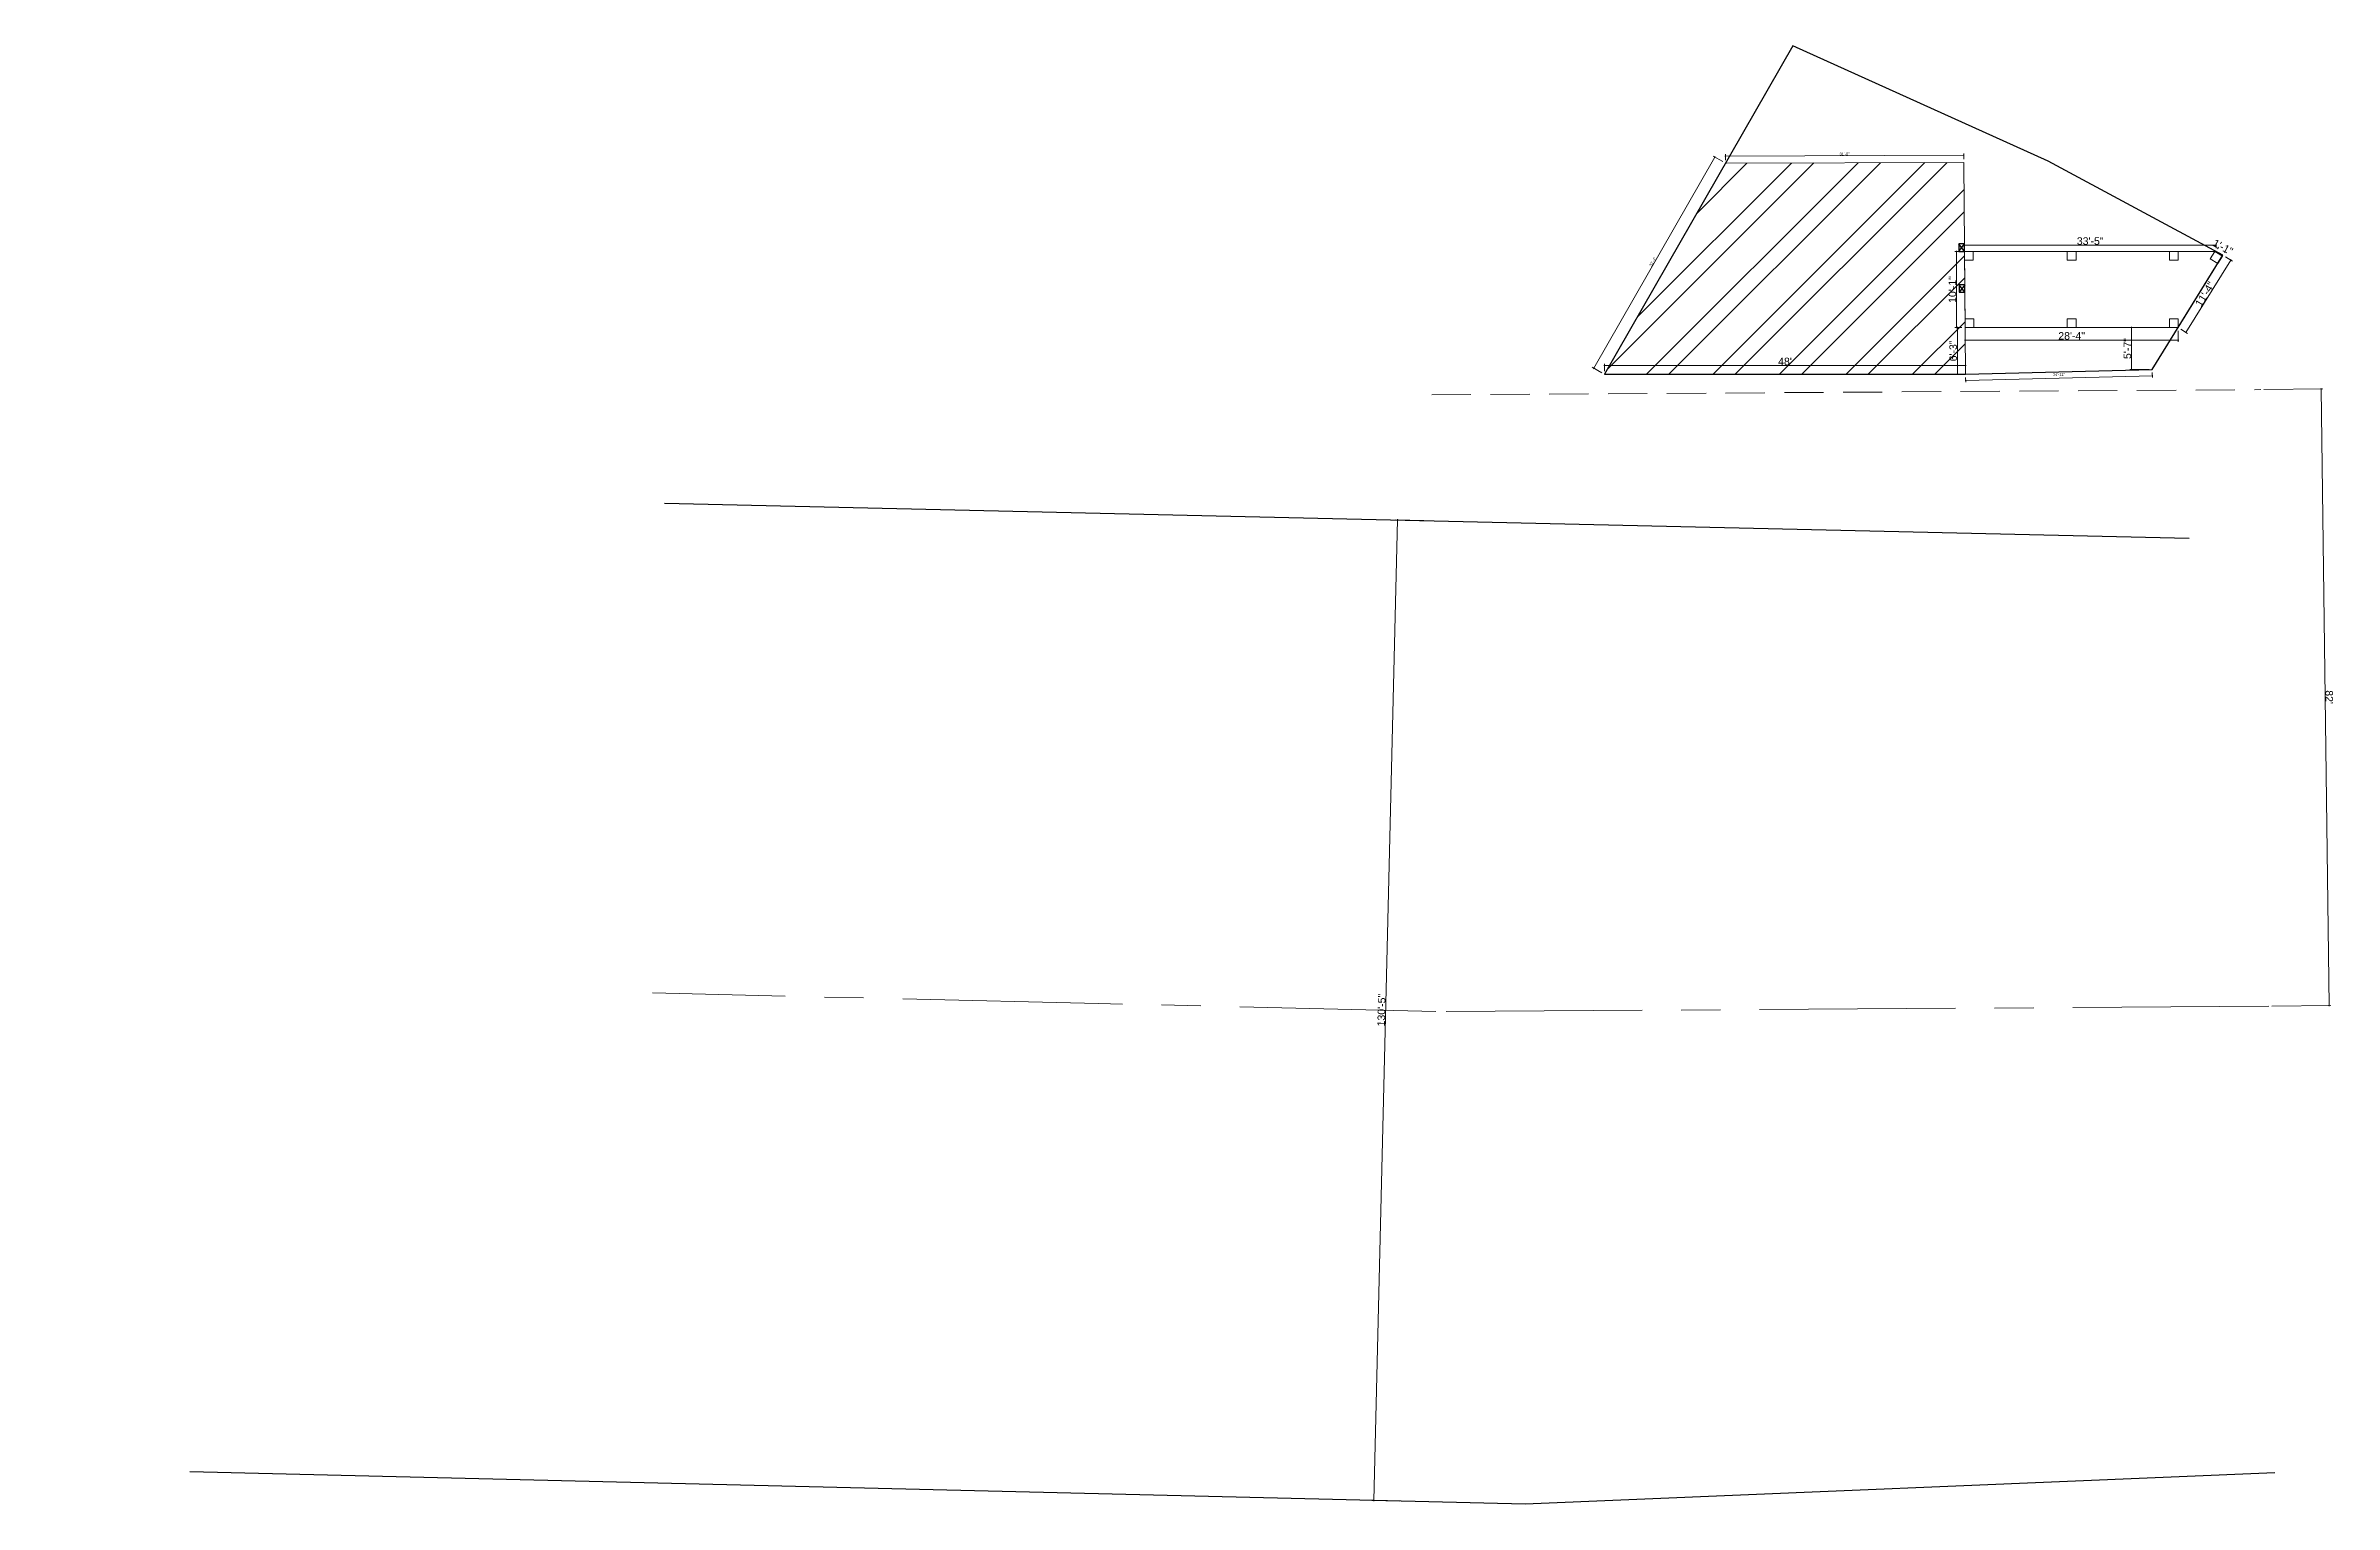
# Model space of a CAD drawing. Header units: inches. Extents: x 2 to 197762, y -33236 to 9.
# Drawn here: x 89455 to 93106, y -18511 to -16184 of the extents above; entities that cross this region are included whole.
import ezdxf

# ---------------------------------------------------------------- set-up
doc = ezdxf.new("R2010")
doc.units = ezdxf.units.IN
doc.header["$LTSCALE"] = 5
doc.header["$MEASUREMENT"] = 0
doc.linetypes.add('CENTER', pattern=[2, 1.25, -0.25, 0.25, -0.25])
doc.linetypes.add('DASHED2', pattern=[0.375, 0.25, -0.125])
doc.layers.add('A-WALL', color=7, linetype='Continuous', lineweight=9)
doc.layers.add('dim line', color=7, linetype='Continuous', lineweight=15, true_color=0xfab2b2)
doc.layers.add('WALL', color=7, linetype='Continuous')
doc.styles.get("Standard").update_dxf_attribs({"font": 'arial.ttf'})
doc.dimstyles.new('Standard$0', dxfattribs={"dimtxt": 6, "dimasz": 4, "dimexe": 3, "dimexo": 6, "dimgap": 3, "dimtad": 1, "dimdec": 1, "dimzin": 0, "dimdsep": 46, "dimlunit": 4, "dimtxsty": 'Standard', "dimcen": 0.09, "dimclrd": 6, "dimclre": 6, "dimclrt": 7, "dimadec": 0, "dimazin": 0, "dimtfac": 1, "dimtdec": 1, "dimtix": 1, "dimtofl": 0, "dimtmove": 1, "dimatfit": 3, "dimfxl": 1, "dimtolj": 1, "dimtzin": 0, "dimlwd": 18, "dimlwe": 18, "dimarcsym": 0})

# ---------------------------------------------------------------- blocks, each defined once
blk = doc.blocks.new('oblique')
at = {"color": 0, "lineweight": -2}
blk.add_line((0.25, 0.25), (-0.25, -0.25), dxfattribs=at)
at = {"layer": 'dim line', "lineweight": 9}
for p, q in [((-0.4375, 0), (0.4375, 0)), ((0, 0.4375), (0, -0.4375))]:
    blk.add_line(p, q, dxfattribs=at)
blk = doc.blocks.new('*D612')
at = {"layer": 'A-WALL', "color": 47, "lineweight": 0, "ltscale": 5, "transparency": 16777216}
for p, q in [((92994.3, -16732.7), (93088.4, -16731.5)), ((93007.1, -17716.7), (93101.2, -17715.5))]:
    blk.add_line(p, q, dxfattribs=at)
at = {"layer": 'A-WALL', "color": 33, "lineweight": 0, "ltscale": 5, "transparency": 16777216}
blk.add_line((93098.2, -17715.5), (93085.4, -16731.6), dxfattribs=at)
at = {"layer": 'Defpoints', "color": 0, "ltscale": 5, "transparency": 16777216}
for p in [(92989.3, -16732.8), (93085.4, -16731.6), (93002.1, -17716.7)]:
    blk.add_point(p, dxfattribs=at)
at = {"layer": 'A-WALL', "color": 33, "lineweight": 0, "ltscale": 5, "transparency": 16777216, "xscale": 2, "yscale": 2, "zscale": 2}
for p, rotation in [((93085.4, -16731.6), 90.74460548046723), ((93098.2, -17715.5), 270.7446054804672)]:
    blk.add_blockref('oblique', p, dxfattribs=dict(at, rotation=rotation))
at = {"layer": 'A-WALL', "color": 7, "ltscale": 5, "transparency": 16777216, "insert": (93098.4, -17223.4), "char_height": 12, "attachment_point": 5, "rotation": 270.7446}
blk.add_mtext("\\A1;82'", dxfattribs=at)
blk = doc.blocks.new('_OBLIQUE')
at = {"color": 0, "linetype": 'ByBlock'}
blk.add_line((-0.5, -0.5), (0.5, 0.5), dxfattribs=at)
blk = doc.blocks.new('C1a')
at = {"color": 1, "ltscale": 5}
for p, q in [((18657.7, 4625.8), (18648.7, 4625.8)), ((18648.7, 4625.8), (18648.8, 4613.8)), ((18648.8, 4613.8), (18657.8, 4613.8)), ((18657.8, 4613.8), (18657.7, 4625.8))]:
    blk.add_line(p, q, dxfattribs=at)
blk = doc.blocks.new('*D614')
at = {"layer": 'A-WALL', "color": 47, "lineweight": 0, "ltscale": 5, "transparency": 16777216}
for p, q in [((92135.1, -16366.5), (92135.1, -16357.1)), ((92515.3, -16365.3), (92515.2, -16355.9))]:
    blk.add_line(p, q, dxfattribs=at)
at = {"layer": 'A-WALL', "color": 33, "lineweight": 0, "ltscale": 5, "transparency": 16777216}
blk.add_line((92515.2, -16358.9), (92135.1, -16360.1), dxfattribs=at)
at = {"layer": 'Defpoints', "color": 0, "ltscale": 5, "transparency": 16777216}
for p in [(92135.1, -16360.1), (92135.2, -16371.5, -58.2), (92515.3, -16370.3, -58.2)]:
    blk.add_point(p, dxfattribs=at)
at = {"layer": 'A-WALL', "color": 33, "lineweight": 0, "ltscale": 5, "transparency": 16777216, "xscale": 2, "yscale": 2, "zscale": 2}
for p, rotation in [((92135.1, -16360.1), 180.1788482173342), ((92515.2, -16358.9), 0.1788482173342576)]:
    blk.add_blockref('oblique', p, dxfattribs=dict(at, rotation=rotation))
at = {"layer": 'A-WALL', "color": 7, "ltscale": 5, "transparency": 16777216, "insert": (92325.2, -16356.7), "char_height": 4.5, "attachment_point": 5, "rotation": 0.1788}
blk.add_mtext('\\A1;31\'-8"', dxfattribs=at)
blk = doc.blocks.new('*D615')
at = {"layer": 'A-WALL', "color": 33, "lineweight": 0, "ltscale": 5, "transparency": 16777216}
blk.add_line((92118.2, -16361.8), (91925.2, -16698.6), dxfattribs=at)
at = {"layer": 'A-WALL', "color": 47, "lineweight": 0, "ltscale": 5, "transparency": 16777216}
for p, q in [((92130.8, -16369), (92115.6, -16360.3)), ((91937.8, -16705.8), (91922.5, -16697.1))]:
    blk.add_line(p, q, dxfattribs=at)
at = {"layer": 'Defpoints', "color": 0, "ltscale": 5, "transparency": 16777216}
for p in [(92135.2, -16371.5, -58.2), (91925.2, -16698.6), (91942.1, -16708.3, -58.2)]:
    blk.add_point(p, dxfattribs=at)
at = {"layer": 'A-WALL', "color": 33, "lineweight": 0, "ltscale": 5, "transparency": 16777216, "xscale": 2, "yscale": 2, "zscale": 2}
for p, rotation in [((92118.2, -16361.8), 60.18268386594869), ((91925.2, -16698.6), 240.1826838659487)]:
    blk.add_blockref('oblique', p, dxfattribs=dict(at, rotation=rotation))
at = {"layer": 'A-WALL', "color": 7, "ltscale": 5, "transparency": 16777216, "insert": (92019.2, -16528.8), "char_height": 4.5, "attachment_point": 5, "rotation": 60.1827}
blk.add_mtext('\\A1;32\'-4"', dxfattribs=at)
blk = doc.blocks.new('*D617')
at = {"layer": 'A-WALL', "color": 47, "lineweight": 0, "ltscale": 5, "transparency": 16777216}
for p, q in [((91942.1, -16703.3), (91942.1, -16691.5)), ((92518.1, -16703.3), (92518.1, -16691.5))]:
    blk.add_line(p, q, dxfattribs=at)
at = {"layer": 'A-WALL', "color": 33, "lineweight": 0, "ltscale": 5, "transparency": 16777216}
blk.add_line((91942.1, -16694.5), (92518.1, -16694.5), dxfattribs=at)
at = {"layer": 'Defpoints', "color": 0, "ltscale": 5, "transparency": 16777216}
for p in [(91942.1, -16708.3, -58.2), (92518.1, -16694.5), (92518.1, -16708.3, -58.2)]:
    blk.add_point(p, dxfattribs=at)
at = {"layer": 'A-WALL', "color": 33, "lineweight": 0, "ltscale": 5, "transparency": 16777216, "xscale": 2, "yscale": 2, "zscale": 2, "rotation": 180}
blk.add_blockref('oblique', (91942.1, -16694.5), dxfattribs=at)
at = {"layer": 'A-WALL', "color": 33, "lineweight": 0, "ltscale": 5, "transparency": 16777216, "xscale": 2, "yscale": 2, "zscale": 2}
blk.add_blockref('oblique', (92518.1, -16694.5), dxfattribs=at)
at = {"layer": 'A-WALL', "color": 7, "ltscale": 5, "transparency": 16777216, "insert": (92230.1, -16687.9), "char_height": 12, "attachment_point": 5}
blk.add_mtext("\\A1;48'", dxfattribs=at)
blk = doc.blocks.new('*D613')
at = {"layer": 'A-WALL', "color": 47, "lineweight": 0, "ltscale": 5, "transparency": 16777216}
for p, q in [((92518.3, -16713.3), (92518.5, -16721.1)), ((92816.1, -16705.7), (92816.3, -16713.5))]:
    blk.add_line(p, q, dxfattribs=at)
at = {"layer": 'A-WALL', "color": 33, "lineweight": 0, "ltscale": 5, "transparency": 16777216}
blk.add_line((92518.4, -16718.1), (92816.3, -16710.5), dxfattribs=at)
at = {"layer": 'Defpoints', "color": 0, "ltscale": 5, "transparency": 16777216}
for p in [(92518.1, -16708.3, -58.2), (92816, -16700.7, -58.2), (92816.3, -16710.5)]:
    blk.add_point(p, dxfattribs=at)
at = {"layer": 'A-WALL', "color": 33, "lineweight": 0, "ltscale": 5, "transparency": 16777216, "xscale": 2, "yscale": 2, "zscale": 2}
for p, rotation in [((92518.4, -16718.1), 181.4609483812761), ((92816.3, -16710.5), 1.460948381276098)]:
    blk.add_blockref('oblique', p, dxfattribs=dict(at, rotation=rotation))
at = {"layer": 'A-WALL', "color": 7, "ltscale": 5, "transparency": 16777216, "insert": (92667.2, -16708.8), "char_height": 4.5, "attachment_point": 5, "rotation": 1.4609}
blk.add_mtext('\\A1;24\'-11"', dxfattribs=at)
blk = doc.blocks.new('*D618')
at = {"layer": 'A-WALL', "color": 47, "lineweight": 0, "ltscale": 5, "transparency": 16777216}
for p, q in [((92511.5, -16512.3), (92501, -16512.3)), ((92512.5, -16633.7), (92501, -16633.7))]:
    blk.add_line(p, q, dxfattribs=at)
at = {"layer": 'A-WALL', "color": 33, "lineweight": 0, "ltscale": 5, "transparency": 16777216}
blk.add_line((92504, -16512.3), (92504, -16633.7), dxfattribs=at)
at = {"layer": 'Defpoints', "color": 0, "ltscale": 5, "transparency": 16777216}
for p in [(92516.5, -16512.3), (92504, -16633.7), (92517.5, -16633.7)]:
    blk.add_point(p, dxfattribs=at)
at = {"layer": 'A-WALL', "color": 33, "lineweight": 0, "ltscale": 5, "transparency": 16777216, "xscale": 2, "yscale": 2, "zscale": 2}
for p, rotation in [((92504, -16512.3), 90), ((92504, -16633.7), 270)]:
    blk.add_blockref('oblique', p, dxfattribs=dict(at, rotation=rotation))
at = {"layer": 'A-WALL', "color": 7, "ltscale": 5, "transparency": 16777216, "insert": (92497.3, -16573), "char_height": 12, "attachment_point": 5, "rotation": 90}
blk.add_mtext('\\A1;10\'-1"', dxfattribs=at)
blk = doc.blocks.new('*D616')
at = {"layer": 'A-WALL', "color": 47, "lineweight": 0, "ltscale": 5, "transparency": 16777216}
for p, q in [((92512.5, -16633.7), (92502.2, -16633.7)), ((92513.1, -16708.3), (92502.2, -16708.3))]:
    blk.add_line(p, q, dxfattribs=at)
at = {"layer": 'A-WALL', "color": 33, "lineweight": 0, "ltscale": 5, "transparency": 16777216}
blk.add_line((92505.2, -16633.7), (92505.2, -16708.3), dxfattribs=at)
at = {"layer": 'Defpoints', "color": 0, "ltscale": 5, "transparency": 16777216}
for p in [(92517.5, -16633.7), (92505.2, -16708.3), (92518.1, -16708.3, -58.2)]:
    blk.add_point(p, dxfattribs=at)
at = {"layer": 'A-WALL', "color": 33, "lineweight": 0, "ltscale": 5, "transparency": 16777216, "xscale": 2, "yscale": 2, "zscale": 2}
for p, rotation in [((92505.2, -16633.7), 90), ((92505.2, -16708.3), 270)]:
    blk.add_blockref('oblique', p, dxfattribs=dict(at, rotation=rotation))
at = {"layer": 'A-WALL', "color": 7, "ltscale": 5, "transparency": 16777216, "insert": (92498.5, -16671), "char_height": 12, "attachment_point": 5, "rotation": 90}
blk.add_mtext('\\A1;6\'-3"', dxfattribs=at)
blk = doc.blocks.new('*D621')
at = {"layer": 'A-WALL', "color": 47, "lineweight": 0, "ltscale": 5, "transparency": 16777216}
for p, q in [((92517.5, -16638.7), (92517.5, -16656.7)), ((92857.4, -16638.7), (92857.4, -16656.7))]:
    blk.add_line(p, q, dxfattribs=at)
at = {"layer": 'A-WALL', "color": 33, "lineweight": 0, "ltscale": 5, "transparency": 16777216}
blk.add_line((92517.5, -16653.7), (92857.4, -16653.7), dxfattribs=at)
at = {"layer": 'Defpoints', "color": 0, "ltscale": 5, "transparency": 16777216}
for p in [(92517.5, -16633.7), (92857.4, -16633.7), (92857.4, -16653.7)]:
    blk.add_point(p, dxfattribs=at)
at = {"layer": 'A-WALL', "color": 33, "lineweight": 0, "ltscale": 5, "transparency": 16777216, "xscale": 2, "yscale": 2, "zscale": 2, "rotation": 180}
blk.add_blockref('oblique', (92517.5, -16653.7), dxfattribs=at)
at = {"layer": 'A-WALL', "color": 33, "lineweight": 0, "ltscale": 5, "transparency": 16777216, "xscale": 2, "yscale": 2, "zscale": 2}
blk.add_blockref('oblique', (92857.4, -16653.7), dxfattribs=at)
at = {"layer": 'A-WALL', "color": 7, "ltscale": 5, "transparency": 16777216, "insert": (92687.5, -16647.1), "char_height": 12, "attachment_point": 5}
blk.add_mtext('\\A1;28\'-4"', dxfattribs=at)
blk = doc.blocks.new('*D622')
at = {"layer": 'A-WALL', "color": 47, "lineweight": 0, "ltscale": 5, "transparency": 16777216}
for p, q in [((92516.5, -16507.3), (92516.5, -16499.5)), ((92917.8, -16507.3), (92917.8, -16499.5))]:
    blk.add_line(p, q, dxfattribs=at)
at = {"layer": 'A-WALL', "color": 33, "lineweight": 0, "ltscale": 5, "transparency": 16777216}
blk.add_line((92917.8, -16502.5), (92516.5, -16502.5), dxfattribs=at)
at = {"layer": 'Defpoints', "color": 0, "ltscale": 5, "transparency": 16777216}
for p in [(92516.5, -16502.5), (92516.5, -16512.3), (92917.8, -16512.3)]:
    blk.add_point(p, dxfattribs=at)
at = {"layer": 'A-WALL', "color": 33, "lineweight": 0, "ltscale": 5, "transparency": 16777216, "xscale": 2, "yscale": 2, "zscale": 2, "rotation": 180}
blk.add_blockref('oblique', (92516.5, -16502.5), dxfattribs=at)
at = {"layer": 'A-WALL', "color": 33, "lineweight": 0, "ltscale": 5, "transparency": 16777216, "xscale": 2, "yscale": 2, "zscale": 2}
blk.add_blockref('oblique', (92917.8, -16502.5), dxfattribs=at)
at = {"layer": 'A-WALL', "color": 7, "ltscale": 5, "transparency": 16777216, "insert": (92717.1, -16495.8), "char_height": 12, "attachment_point": 5}
blk.add_mtext('\\A1;33\'-5"', dxfattribs=at)
blk = doc.blocks.new('*D623')
at = {"layer": 'A-WALL', "color": 33, "lineweight": 0, "ltscale": 5, "transparency": 16777216}
blk.add_line((92869.9, -16641.5), (92941.3, -16526), dxfattribs=at)
at = {"layer": 'A-WALL', "color": 47, "lineweight": 0, "ltscale": 5, "transparency": 16777216}
for p, q in [((92933.1, -16520.9), (92943.9, -16527.6)), ((92861.7, -16636.4), (92872.5, -16643))]:
    blk.add_line(p, q, dxfattribs=at)
at = {"layer": 'Defpoints', "color": 0, "ltscale": 5, "transparency": 16777216}
for p in [(92928.8, -16518.3), (92941.3, -16526), (92857.4, -16633.7)]:
    blk.add_point(p, dxfattribs=at)
at = {"layer": 'A-WALL', "color": 33, "lineweight": 0, "ltscale": 5, "transparency": 16777216, "xscale": 2, "yscale": 2, "zscale": 2}
for p, rotation in [((92941.3, -16526), 58.26914386353454), ((92869.9, -16641.5), 238.2691438635345)]:
    blk.add_blockref('oblique', p, dxfattribs=dict(at, rotation=rotation))
at = {"layer": 'A-WALL', "color": 7, "ltscale": 5, "transparency": 16777216, "insert": (92900.1, -16580.3), "char_height": 12, "attachment_point": 5, "rotation": 58.2691}
blk.add_mtext('\\A1;11\'-4"', dxfattribs=at)
blk = doc.blocks.new('*D624')
at = {"layer": 'A-WALL', "color": 47, "lineweight": 0, "ltscale": 5, "transparency": 16777216}
for p, q in [((92920.2, -16507.9), (92921.6, -16505.3)), ((92931.2, -16513.9), (92932.6, -16511.2))]:
    blk.add_line(p, q, dxfattribs=at)
at = {"layer": 'Defpoints', "color": 0, "ltscale": 5, "transparency": 16777216}
for p in [(92917.8, -16512.3), (92920.2, -16507.9), (92928.8, -16518.3)]:
    blk.add_point(p, dxfattribs=at)
at = {"layer": 'A-WALL', "color": 7, "ltscale": 5, "transparency": 16777216, "insert": (92928.8, -16505.2), "char_height": 12, "attachment_point": 5, "rotation": 331.7445}
blk.add_mtext('\\A1;1\'-1"', dxfattribs=at)
blk = doc.blocks.new('*D625')
at = {"layer": 'A-WALL', "color": 33, "lineweight": 0, "ltscale": 5, "transparency": 16777216}
blk.add_line((92783.1, -16700.7), (92783.1, -16633.7), dxfattribs=at)
at = {"layer": 'A-WALL', "color": 47, "lineweight": 0, "ltscale": 5, "transparency": 16777216}
for p, q in [((92788.1, -16633.7), (92786.1, -16633.7)), ((92811, -16700.7), (92780.1, -16700.7))]:
    blk.add_line(p, q, dxfattribs=at)
at = {"layer": 'Defpoints', "color": 0, "ltscale": 5, "transparency": 16777216}
for p in [(92783.1, -16633.7), (92783.1, -16633.7), (92816, -16700.7, -58.2)]:
    blk.add_point(p, dxfattribs=at)
at = {"layer": 'A-WALL', "color": 33, "lineweight": 0, "ltscale": 5, "transparency": 16777216, "xscale": 2, "yscale": 2, "zscale": 2}
for p, rotation in [((92783.1, -16633.7), 90), ((92783.1, -16700.7), 270)]:
    blk.add_blockref('oblique', p, dxfattribs=dict(at, rotation=rotation))
at = {"layer": 'A-WALL', "color": 7, "ltscale": 5, "transparency": 16777216, "insert": (92776.4, -16667.2), "char_height": 12, "attachment_point": 5, "rotation": 90}
blk.add_mtext('\\A1;5\'-7"', dxfattribs=at)
blk = doc.blocks.new('*D643')
at = {"layer": 'A-WALL', "color": 33, "lineweight": 0, "ltscale": 5, "transparency": 16777216}
blk.add_line((91612.1, -16940.6), (91574, -18505.3), dxfattribs=at)
at = {"layer": 'A-WALL', "color": 47, "lineweight": 0, "ltscale": 5, "transparency": 16777216}
for p, q in [((91653.7, -16941.6), (91609.1, -16940.6)), ((91615.6, -18506.3), (91571, -18505.3))]:
    blk.add_line(p, q, dxfattribs=at)
at = {"layer": 'Defpoints', "color": 0, "ltscale": 5, "transparency": 16777216}
for p in [(91658.7, -16941.8, -31.1), (91574, -18505.3), (91620.6, -18506.5, 1.5)]:
    blk.add_point(p, dxfattribs=at)
at = {"layer": 'A-WALL', "color": 33, "lineweight": 0, "ltscale": 5, "transparency": 16777216, "xscale": 2, "yscale": 2, "zscale": 2}
for p, rotation in [((91612.1, -16940.6), 88.60717368131036), ((91574, -18505.3), 268.6071736813104)]:
    blk.add_blockref('oblique', p, dxfattribs=dict(at, rotation=rotation))
at = {"layer": 'A-WALL', "color": 7, "ltscale": 5, "transparency": 16777216, "insert": (91586.4, -17722.8), "char_height": 12, "attachment_point": 5, "rotation": 88.6072}
blk.add_mtext('\\A1;130\'-5"', dxfattribs=at)

msp = doc.modelspace()

# ---------------------------------------------------------------- hatches: boundary and pattern name
at = {"layer": 'A-WALL', "ltscale": 5}
h = msp.add_hatch(dxfattribs=at)
h.set_pattern_fill('ANSI32', color=256, scale=200)
h.paths.add_polyline_path([(84867.02, -16512.34), (84858.02, -16512.36), (84857.92, -16500.36), (84866.92, -16500.34), (84865.82, -16370.34), (84485.71, -16371.53), (84292.68, -16708.33), (84868.68, -16708.33), (84867.57, -16577.34), (84858.57, -16577.36), (84858.47, -16565.36), (84867.47, -16565.34)])
h.paths.add_polyline_path([(88704.48, -16500.36), (88713.48, -16500.34), (88712.38, -16370.34), (88332.27, -16371.53), (88139.25, -16708.33), (88715.25, -16708.33), (88714.14, -16577.34), (88705.14, -16577.36), (88705.04, -16565.36), (88714.04, -16565.34), (88713.59, -16512.34), (88704.59, -16512.36)])
h.paths.add_polyline_path([(92516.47, -16512.34), (92516.45, -16512.34), (92507.47, -16512.36), (92507.37, -16500.36), (92516.37, -16500.34), (92515.27, -16370.34), (92135.16, -16371.53), (91942.13, -16708.33), (92518.13, -16708.33), (92517.02, -16577.34), (92508.02, -16577.36), (92507.92, -16565.36), (92516.92, -16565.34)])
h.paths.add_polyline_path([(92225.02, -16696.36), (92235.46, -16696.36), (92235.46, -16687.09), (92225.02, -16687.09)], flags=24)
h.paths.add_polyline_path([(92505.83, -16582.36), (92505.83, -16564.1), (92496.56, -16564.1), (92496.56, -16582.36)], flags=24)
h.paths.add_polyline_path([(92507.03, -16678.39), (92507.03, -16663.62), (92497.76, -16663.62), (92497.76, -16678.39)], flags=24)

# ---------------------------------------------------------------- linework, layer by layer
at = {"color": 1, "ltscale": 5}
for p, q in [((92516.47, -16512.34, -58.17), (92507.37, -16500.36, -58.17)), ((92507.47, -16512.36, -58.17), (92516.37, -16500.34, -58.17)), ((92517.02, -16577.34, -58.17), (92507.92, -16565.36, -58.17)), ((92516.92, -16565.34, -58.17), (92508.02, -16577.36, -58.17))]:
    msp.add_line(p, q, dxfattribs=at)
for p, q in [((90442.35, -16914, -5.61), (92875.01, -16969.52, -56.63)), ((91815.74, -18511.21, 1.52), (89685.13, -18459.4, 1.52)), ((93011.75, -18461.11, 1.52), (91815.74, -18511.21, 1.52))]:
    msp.add_line(p, q)
at = {"elevation": -58.17}
msp.add_lwpolyline([(91942.13, -16708.33), (92518.13, -16708.33), (92816, -16700.73), (92928.83, -16518.26), (92649.9, -16368.36), (92242.56, -16184.12)], close=True, dxfattribs=at)
at = {"layer": 'A-WALL', "ltscale": 5}
for p, q in [((92136.77, -16371.52, -58.17), (92135.16, -16371.53, -58.17)), ((92917.81, -16512.34, -58.17), (92516.45, -16512.34, -58.17)), ((92857.43, -16633.73, -58.17), (92517.5, -16633.73, -58.17))]:
    msp.add_line(p, q, dxfattribs=at)
at = {"layer": 'A-WALL', "linetype": 'DASHED2', "ltscale": 50}
msp.add_line((91666.61, -16741.11), (92989.29, -16732.81), dxfattribs=at)
at = {"layer": 'A-WALL', "color": 1, "ltscale": 5, "elevation": -58.17}
msp.add_lwpolyline([(91942.13, -16708.33), (92518.13, -16708.33), (92515.27, -16370.34), (92135.16, -16371.53)], close=True, dxfattribs=at)
at = {"layer": 'A-WALL', "ltscale": 5}
for points in [[(92928.83, -16518.26), (92917.81, -16512.34), (92516.47, -16512.34), (92517.5, -16633.73), (92857.43, -16633.73)], [(92516.59, -16512.34), (92530.59, -16512.34), (92530.59, -16526.34), (92516.59, -16526.34)], [(92680.47, -16512.34), (92694.47, -16512.34), (92694.47, -16526.34), (92680.47, -16526.34)], [(92843.43, -16512.34), (92857.43, -16512.34), (92857.43, -16526.34), (92843.43, -16526.34)], [(92916.04, -16512.34), (92927.94, -16519.7), (92920.58, -16531.61), (92908.67, -16524.25)], [(92517.5, -16619.73), (92531.5, -16619.73), (92531.5, -16633.73), (92517.5, -16633.73)], [(92680.47, -16619.73), (92694.47, -16619.73), (92694.47, -16633.73), (92680.47, -16633.73)], [(92843.43, -16619.73), (92857.43, -16619.73), (92857.43, -16633.73), (92843.43, -16633.73)]]:
    msp.add_lwpolyline(points, close=True, dxfattribs=at)
at = {"layer": 'A-WALL', "linetype": 'CENTER', "ltscale": 50}
msp.add_lwpolyline([(93002.07, -17716.75), (91672.79, -17725.09), (91134.83, -17712.21), (90423.35, -17695.45)], dxfattribs=at)
at = {"layer": 'WALL', "color": 2, "linetype": 'ByBlock', "ltscale": 5, "elevation": -58.17}
for points in [[(92507.37, -16500.36), (92507.47, -16512.36), (92516.47, -16512.34), (92516.37, -16500.34)], [(92507.92, -16565.36), (92508.02, -16577.36), (92517.02, -16577.34), (92516.92, -16565.34)]]:
    msp.add_lwpolyline(points, close=True, dxfattribs=at)

# ---------------------------------------------------------------- block references
at = {"layer": 'WALL', "color": 2, "linetype": 'ByBlock', "ltscale": 5, "rotation": 0.133366426473816}
for p in [(73869.44, -21169.52, -58.17), (73869.99, -21234.52, -58.17)]:
    msp.add_blockref('C1a', p, dxfattribs=at)

# ---------------------------------------------------------------- dimensions: what is measured, and where the dimension line sits
at = {"layer": 'A-WALL', "ltscale": 5}
for p1, p2, distance, override, picture, middle in [((92515.27, -16370.34, -58.17), (92135.16, -16371.53, -58.17), -11.42, {"dimtxt": 4.5, "dimasz": 2, "dimexo": 5, "dimgap": 0.5, "dimzin": 12, "dimpost": '\\X', "dimblk": 'oblique', "dimcen": 3, "dimclrd": 33, "dimclre": 47, "dimtfac": 0.5, "dimfxl": 3, "dimlwd": 0, "dimlwe": 0}, '*D614', (92325.17, -16356.72)), ((92135.16, -16371.53, -58.17), (91942.13, -16708.33, -58.17), -19.57, {"dimtxt": 4.5, "dimasz": 2, "dimexo": 5, "dimgap": 0.5, "dimzin": 12, "dimpost": '\\X', "dimblk": 'oblique', "dimcen": 3, "dimclrd": 33, "dimclre": 47, "dimtfac": 0.5, "dimfxl": 3, "dimlwd": 0, "dimlwe": 0}, '*D615', (92019.24, -16528.81)), ((92928.83, -16518.26), (92917.81, -16512.34), -5, {"dimtxt": 12, "dimasz": 2, "dimexo": 5, "dimgap": 0.5, "dimdec": 0, "dimzin": 12, "dimpost": '\\X', "dimblk": 'oblique', "dimcen": 3, "dimclrd": 33, "dimclre": 47, "dimtfac": 0.5, "dimtdec": 0, "dimfxl": 3, "dimlwd": 0, "dimlwe": 0}, '*D624', (92928.78, -16505.15)), ((92857.43, -16633.73), (92928.83, -16518.26), -14.71, {"dimtxt": 12, "dimasz": 2, "dimexo": 5, "dimgap": 0.5, "dimdec": 0, "dimzin": 12, "dimpost": '\\X', "dimblk": 'oblique', "dimcen": 3, "dimclrd": 33, "dimclre": 47, "dimtfac": 0.5, "dimtdec": 0, "dimfxl": 3, "dimlwd": 0, "dimlwe": 0}, '*D623', (92900.09, -16580.3)), ((91658.68, -16941.76, -31.12), (91620.64, -18506.46, 1.52), -46.64, {"dimtxt": 12, "dimasz": 2, "dimexo": 5, "dimgap": 0.5, "dimdec": 0, "dimzin": 12, "dimpost": '\\X', "dimblk": 'oblique', "dimcen": 3, "dimclrd": 33, "dimclre": 47, "dimtfac": 0.5, "dimtdec": 0, "dimfxl": 3, "dimlwd": 0, "dimlwe": 0}, '*D643', (91586.41, -17722.82))]:
    dim = msp.add_aligned_dim(p1=p1, p2=p2, distance=distance, dimstyle='Standard$0', override=override, dxfattribs=at)
    dim.commit()
    dim.dimension.update_dxf_attribs({"geometry": picture, "text_midpoint": middle})
for base, p1, p2, picture, middle in [((92516.47, -16502.46), (92917.81, -16512.34), (92516.47, -16512.34), '*D622', (92717.14, -16495.83)), ((92857.43, -16653.68), (92517.5, -16633.73), (92857.43, -16633.73), '*D621', (92687.47, -16647.06)), ((92518.13, -16694.49), (91942.13, -16708.33, -58.17), (92518.13, -16708.33, -58.17), '*D617', (92230.13, -16687.86))]:
    dim = msp.add_linear_dim(base=base, p1=p1, p2=p2, dimstyle='Standard$0', override={"dimtxt": 12, "dimasz": 2, "dimexo": 5, "dimgap": 0.5, "dimdec": 0, "dimzin": 12, "dimpost": '\\X', "dimblk": 'oblique', "dimcen": 3, "dimclrd": 33, "dimclre": 47, "dimtfac": 0.5, "dimtdec": 0, "dimfxl": 3, "dimlwd": 0, "dimlwe": 0}, dxfattribs=at)
    dim.commit()
    dim.dimension.update_dxf_attribs({"geometry": picture, "text_midpoint": middle})
for base, p1, p2, angle, picture, middle in [((92503.96, -16633.73), (92516.47, -16512.34), (92517.5, -16633.73), 90, '*D618', (92497.34, -16573.04)), ((92505.16, -16708.33), (92517.5, -16633.73), (92518.13, -16708.33, -58.17), 90, '*D616', (92498.53, -16671.03)), ((92783.05, -16633.73), (92816, -16700.73, -58.17), (92783.05, -16633.73), 90, '*D625', (92776.45, -16667.23)), ((93085.36, -16731.56), (93002.07, -17716.75), (92989.29, -16732.81), 90.74461, '*D612', (93098.38, -17223.45))]:
    dim = msp.add_linear_dim(base=base, p1=p1, p2=p2, angle=angle, dimstyle='Standard$0', override={"dimtxt": 12, "dimasz": 2, "dimexo": 5, "dimgap": 0.5, "dimdec": 0, "dimzin": 12, "dimpost": '\\X', "dimblk": 'oblique', "dimcen": 3, "dimclrd": 33, "dimclre": 47, "dimtfac": 0.5, "dimtdec": 0, "dimfxl": 3, "dimlwd": 0, "dimlwe": 0}, dxfattribs=at)
    dim.commit()
    dim.dimension.update_dxf_attribs({"geometry": picture, "text_midpoint": middle})
dim = msp.add_linear_dim(base=(92816.25, -16710.54), p1=(92518.13, -16708.33, -58.17), p2=(92816, -16700.73, -58.17), angle=1.46095, text='24\'-11"', dimstyle='Standard$0', override={"dimtxt": 4.5, "dimasz": 2, "dimexo": 5, "dimgap": 0.5, "dimzin": 12, "dimpost": '\\X', "dimblk": 'oblique', "dimcen": 3, "dimclrd": 33, "dimclre": 47, "dimtfac": 0.5, "dimfxl": 3, "dimlwd": 0, "dimlwe": 0}, dxfattribs=at)
dim.commit()
dim.dimension.update_dxf_attribs({"geometry": '*D613', "text_midpoint": (92667.25, -16711.58), "dimtype": 161})

doc.saveas('drawing.dxf')
